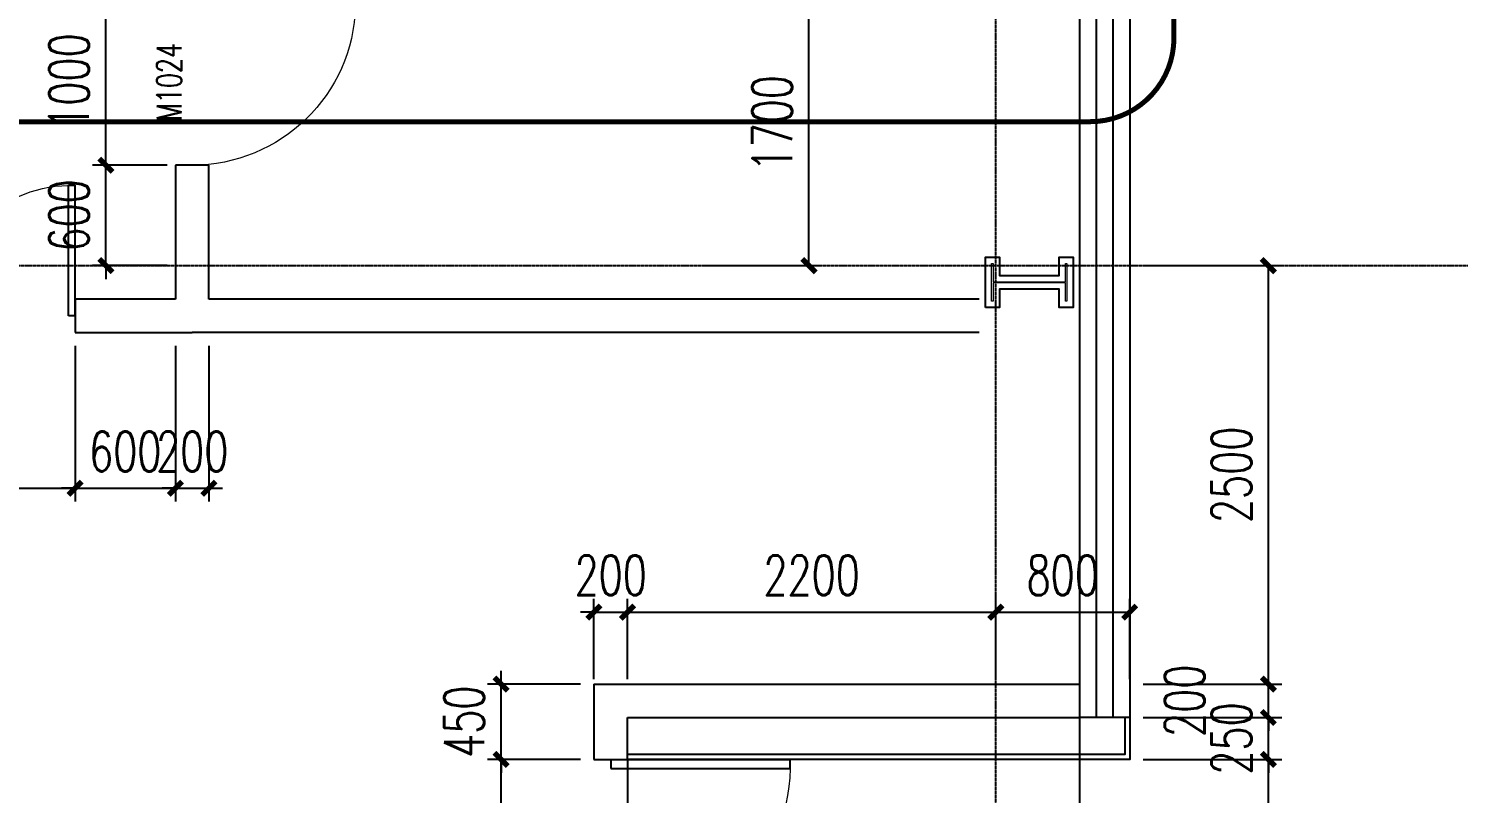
# Model space of a CAD drawing. Extents: x -954573 to 446329, y 489853 to 1226784.
# Drawn here: x -134632 to -126091, y 820567 to 825136 of the extents above; entities that cross this region are included whole.
import ezdxf

# ---------------------------------------------------------------- set-up
doc = ezdxf.new("R2010")
doc.units = 0
doc.header["$LTSCALE"] = 10
doc.header["$MEASUREMENT"] = 0
doc.linetypes.add('10平面$0$DOTE', pattern=[2.42, 2, -0.2, 0.02, -0.2])
doc.linetypes.add('10平面$1$DASH', pattern=[0.35, 0.25, -0.1])
doc.layers.get('Defpoints').update_dxf_attribs({"color": 210})
for name, color, linetype in [('10平面$0$10平面$0$WINDOW', 8, 'Continuous'), ('10平面$0$A-AXIS-DOTE', 8, '10平面$0$DOTE'), ('10平面$0$A-AXIS-DP', 8, 'Continuous'), ('10平面$0$A-CURTAIN', 8, 'Continuous'), ('10平面$0$A-HATCH-2', 8, 'Continuous'), ('10平面$0$A-WINDOW', 8, 'Continuous'), ('10平面$0$AS-COLN', 8, 'Continuous'), ('10平面$0$AS-WALL', 8, 'Continuous'), ('10平面$0$CURTWALL', 8, 'Continuous'), ('10平面$0$DIM_ELEV', 3, 'Continuous'), ('10平面$0$建-门窗编号', 8, 'Continuous'), ('A-LIN-V', 9, 'Continuous')]:
    doc.layers.add(name, color=color, linetype=linetype)
doc.layers.add('10平面$0$S-col', color=2, linetype='Continuous', lineweight=0)
doc.styles.add('10平面$0$_TCH_DIM_T3', font='SIMPLEX', dxfattribs={"width": 0.705882, "bigfont": 'GBCBIG'})
doc.styles.add('10平面$0$A-WIN-LABEL', font='SIMPLEX', dxfattribs={"bigfont": 'GBCBIG'})
doc.dimstyles.new('10平面$0$_TCH_ARCH&&80', dxfattribs={"dimtxt": 238, "dimasz": 80, "dimexe": 80, "dimexo": 80, "dimgap": 101, "dimtad": 1, "dimdec": 0, "dimzin": 0, "dimdsep": 46, "dimtxsty": '10平面$0$_TCH_DIM_T3', "dimblk": '10平面$0$_ArchTick', "dimcen": 0.09, "dimclrt": 7, "dimazin": 2, "dimtfac": 1, "dimtdec": 0, "dimtix": 1, "dimtmove": 2, "dimatfit": 3, "dimfxl": 0, "dimtolj": 1, "dimtzin": 0, "dimarcsym": 0})

# ---------------------------------------------------------------- blocks, each defined once
blk = doc.blocks.new('10平面$0$dote')
at = {"layer": '10平面$0$A-AXIS-DOTE'}
for p, q in [((91882.2, -264080), (91882.2, 36662.3)), ((76282.2, 18900), (124441.5, 18900))]:
    blk.add_line(p, q, dxfattribs=at)
blk = doc.blocks.new('10平面$0$3132')
at = {"layer": '10平面$0$DIM_ELEV', "linetype": '10平面$1$DASH', "const_width": 30}
blk.add_lwpolyline([(-137210, 833060), (-128290, 833060, -0.414214), (-127790, 832560), (-127790, 825080, -0.414214), (-128290, 824580), (-137210, 824580, -0.414214), (-137710, 825080), (-137710, 832560, -0.414214)], format="xyb", close=True, dxfattribs=at)
blk = doc.blocks.new('10平面$0$_ArchTick')
at = {"color": 0, "linetype": 'ByBlock', "const_width": 0.4}
blk.add_lwpolyline([(-0.5, -0.5), (0.5, 0.5)], dxfattribs=at)
blk = doc.blocks.new('*D3593')
at = {"layer": '10平面$0$A-AXIS-DP', "color": 0, "lineweight": -2}
for p, q in [((-130610, 825420), (-129890, 825420)), ((-129970, 823720), (-129970, 825420)), ((-130610, 823720), (-129890, 823720))]:
    blk.add_line(p, q, dxfattribs=at)
at = {"layer": 'Defpoints', "color": 0}
for p in [(-130690, 825420), (-129970, 825420), (-130690, 823720)]:
    blk.add_point(p, dxfattribs=at)
at = {"layer": '10平面$0$A-AXIS-DP', "color": 0, "lineweight": -2, "xscale": 80, "yscale": 80, "zscale": 80}
for p, rotation in [((-129970, 825420), 90), ((-129970, 823720), 270)]:
    blk.add_blockref('10平面$0$_ArchTick', p, dxfattribs=dict(at, rotation=rotation))
at = {"layer": '10平面$0$A-AXIS-DP', "color": 7, "insert": (-130190, 824570), "char_height": 238, "attachment_point": 5, "rotation": 90, "style": '10平面$0$_TCH_DIM_T3'}
blk.add_mtext('\\A1;1700', dxfattribs=at)
blk = doc.blocks.new('*D3750')
at = {"layer": '10平面$0$A-AXIS-DP', "color": 0, "lineweight": -2}
for p, q in [((-127974.2, 820770), (-127145.8, 820770)), ((-127225.8, 818570), (-127225.8, 820770)), ((-127974.2, 818570), (-127145.8, 818570))]:
    blk.add_line(p, q, dxfattribs=at)
at = {"layer": 'Defpoints', "color": 0}
for p in [(-128054.2, 820770), (-127225.8, 820770), (-128054.2, 818570)]:
    blk.add_point(p, dxfattribs=at)
at = {"layer": '10平面$0$A-AXIS-DP', "color": 0, "lineweight": -2, "xscale": 80, "yscale": 80, "zscale": 80}
for p, rotation in [((-127225.8, 820770), 90), ((-127225.8, 818570), 270)]:
    blk.add_blockref('10平面$0$_ArchTick', p, dxfattribs=dict(at, rotation=rotation))
at = {"layer": '10平面$0$A-AXIS-DP', "color": 7, "insert": (-127445.8, 819670), "char_height": 238, "attachment_point": 5, "rotation": 90, "style": '10平面$0$_TCH_DIM_T3'}
blk.add_mtext('\\A1;2200', dxfattribs=at)
blk = doc.blocks.new('*D3751')
at = {"layer": '10平面$0$A-AXIS-DP', "color": 0, "lineweight": -2}
for p, q in [((-127225.8, 821020), (-127225.8, 821100)), ((-127974.2, 821020), (-127145.8, 821020)), ((-127225.8, 820770), (-127225.8, 821020)), ((-127974.2, 820770), (-127145.8, 820770)), ((-127225.8, 820770), (-127225.8, 820690))]:
    blk.add_line(p, q, dxfattribs=at)
at = {"layer": 'Defpoints', "color": 0}
for p in [(-128054.2, 821020), (-127225.8, 821020), (-128054.2, 820770)]:
    blk.add_point(p, dxfattribs=at)
at = {"layer": '10平面$0$A-AXIS-DP', "color": 0, "lineweight": -2, "xscale": 80, "yscale": 80, "zscale": 80}
for p, rotation in [((-127225.8, 821020), 270), ((-127225.8, 820770), 90)]:
    blk.add_blockref('10平面$0$_ArchTick', p, dxfattribs=dict(at, rotation=rotation))
at = {"layer": '10平面$0$A-AXIS-DP', "color": 7, "insert": (-127445.8, 820895), "char_height": 238, "attachment_point": 5, "rotation": 90, "style": '10平面$0$_TCH_DIM_T3'}
blk.add_mtext('\\A1;250', dxfattribs=at)
blk = doc.blocks.new('*D3752')
at = {"layer": '10平面$0$A-AXIS-DP', "color": 0, "lineweight": -2}
for p, q in [((-127225.8, 821220), (-127225.8, 821300)), ((-127974.2, 821220), (-127145.8, 821220)), ((-127225.8, 821020), (-127225.8, 821220)), ((-127974.2, 821020), (-127145.8, 821020)), ((-127225.8, 821020), (-127225.8, 820940))]:
    blk.add_line(p, q, dxfattribs=at)
at = {"layer": 'Defpoints', "color": 0}
for p in [(-128054.2, 821220), (-127225.8, 821220), (-128054.2, 821020)]:
    blk.add_point(p, dxfattribs=at)
at = {"layer": '10平面$0$A-AXIS-DP', "color": 0, "lineweight": -2, "xscale": 80, "yscale": 80, "zscale": 80}
for p, rotation in [((-127225.8, 821220), 270), ((-127225.8, 821020), 90)]:
    blk.add_blockref('10平面$0$_ArchTick', p, dxfattribs=dict(at, rotation=rotation))
at = {"layer": '10平面$0$A-AXIS-DP', "color": 7, "insert": (-127725.8, 821120), "char_height": 238, "attachment_point": 5, "rotation": 90, "style": '10平面$0$_TCH_DIM_T3'}
blk.add_mtext('\\A1;200', dxfattribs=at)
blk = doc.blocks.new('*D3753')
at = {"layer": '10平面$0$A-AXIS-DP', "color": 0, "lineweight": -2}
for p, q in [((-127974.2, 823720), (-127145.8, 823720)), ((-127225.8, 821220), (-127225.8, 823720)), ((-127974.2, 821220), (-127145.8, 821220))]:
    blk.add_line(p, q, dxfattribs=at)
at = {"layer": 'Defpoints', "color": 0}
for p in [(-128054.2, 823720), (-127225.8, 823720), (-128054.2, 821220)]:
    blk.add_point(p, dxfattribs=at)
at = {"layer": '10平面$0$A-AXIS-DP', "color": 0, "lineweight": -2, "xscale": 80, "yscale": 80, "zscale": 80}
for p, rotation in [((-127225.8, 823720), 90), ((-127225.8, 821220), 270)]:
    blk.add_blockref('10平面$0$_ArchTick', p, dxfattribs=dict(at, rotation=rotation))
at = {"layer": '10平面$0$A-AXIS-DP', "color": 7, "insert": (-127445.8, 822470), "char_height": 238, "attachment_point": 5, "rotation": 90, "style": '10平面$0$_TCH_DIM_T3'}
blk.add_mtext('\\A1;2500', dxfattribs=at)
blk = doc.blocks.new('*D3950')
at = {"layer": '10平面$0$A-AXIS-DP', "color": 0, "lineweight": -2}
for p, q in [((-134170, 824320), (-134170, 824400)), ((-133804.2, 824320), (-134250, 824320)), ((-134170, 823720), (-134170, 824320)), ((-133804.2, 823720), (-134250, 823720)), ((-134170, 823720), (-134170, 823640))]:
    blk.add_line(p, q, dxfattribs=at)
at = {"layer": 'Defpoints', "color": 0}
for p in [(-134170, 824320), (-133724.2, 824320), (-133724.2, 823720)]:
    blk.add_point(p, dxfattribs=at)
at = {"layer": '10平面$0$A-AXIS-DP', "color": 0, "lineweight": -2, "xscale": 80, "yscale": 80, "zscale": 80}
for p, rotation in [((-134170, 824320), 270), ((-134170, 823720), 90)]:
    blk.add_blockref('10平面$0$_ArchTick', p, dxfattribs=dict(at, rotation=rotation))
at = {"layer": '10平面$0$A-AXIS-DP', "color": 7, "insert": (-134390, 824020), "char_height": 238, "attachment_point": 5, "rotation": 90, "style": '10平面$0$_TCH_DIM_T3'}
blk.add_mtext('\\A1;600', dxfattribs=at)
blk = doc.blocks.new('*D3951')
at = {"layer": '10平面$0$A-AXIS-DP', "color": 0, "lineweight": -2}
for p, q in [((-133804.2, 825320), (-134250, 825320)), ((-134170, 824320), (-134170, 825320)), ((-133804.2, 824320), (-134250, 824320))]:
    blk.add_line(p, q, dxfattribs=at)
at = {"layer": 'Defpoints', "color": 0}
for p in [(-134170, 825320), (-133724.2, 825320), (-133724.2, 824320)]:
    blk.add_point(p, dxfattribs=at)
at = {"layer": '10平面$0$A-AXIS-DP', "color": 0, "lineweight": -2, "xscale": 80, "yscale": 80, "zscale": 80}
for p, rotation in [((-134170, 825320), 90), ((-134170, 824320), 270)]:
    blk.add_blockref('10平面$0$_ArchTick', p, dxfattribs=dict(at, rotation=rotation))
at = {"layer": '10平面$0$A-AXIS-DP', "color": 7, "insert": (-134390, 824820), "char_height": 238, "attachment_point": 5, "rotation": 90, "style": '10平面$0$_TCH_DIM_T3'}
blk.add_mtext('\\A1;1000', dxfattribs=at)
blk = doc.blocks.new('*D3955')
at = {"layer": '10平面$0$A-AXIS-DP', "color": 0, "lineweight": -2}
for p, q in [((-135954.2, 823240), (-135954.2, 822310)), ((-134354.2, 823240), (-134354.2, 822310)), ((-135954.2, 822390), (-134354.2, 822390))]:
    blk.add_line(p, q, dxfattribs=at)
at = {"layer": 'Defpoints', "color": 0}
for p in [(-135954.2, 823320), (-134354.2, 823320), (-134354.2, 822390)]:
    blk.add_point(p, dxfattribs=at)
at = {"layer": '10平面$0$A-AXIS-DP', "color": 0, "lineweight": -2, "xscale": 80, "yscale": 80, "zscale": 80, "rotation": 180}
blk.add_blockref('10平面$0$_ArchTick', (-135954.2, 822390), dxfattribs=at)
at = {"layer": '10平面$0$A-AXIS-DP', "color": 0, "lineweight": -2, "xscale": 80, "yscale": 80, "zscale": 80}
blk.add_blockref('10平面$0$_ArchTick', (-134354.2, 822390), dxfattribs=at)
at = {"layer": '10平面$0$A-AXIS-DP', "color": 7, "insert": (-135154.2, 822610), "char_height": 238, "attachment_point": 5, "style": '10平面$0$_TCH_DIM_T3'}
blk.add_mtext('\\A1;1600', dxfattribs=at)
blk = doc.blocks.new('*D3956')
at = {"layer": '10平面$0$A-AXIS-DP', "color": 0, "lineweight": -2}
for p, q in [((-134354.2, 823240), (-134354.2, 822310)), ((-133754.2, 823240), (-133754.2, 822310)), ((-134354.2, 822390), (-134434.2, 822390)), ((-134354.2, 822390), (-133754.2, 822390)), ((-133754.2, 822390), (-133674.2, 822390))]:
    blk.add_line(p, q, dxfattribs=at)
at = {"layer": 'Defpoints', "color": 0}
for p in [(-134354.2, 823320), (-133754.2, 823320), (-133754.2, 822390)]:
    blk.add_point(p, dxfattribs=at)
at = {"layer": '10平面$0$A-AXIS-DP', "color": 0, "lineweight": -2, "xscale": 80, "yscale": 80, "zscale": 80}
blk.add_blockref('10平面$0$_ArchTick', (-134354.2, 822390), dxfattribs=at)
at = {"layer": '10平面$0$A-AXIS-DP', "color": 0, "lineweight": -2, "xscale": 80, "yscale": 80, "zscale": 80, "rotation": 180}
blk.add_blockref('10平面$0$_ArchTick', (-133754.2, 822390), dxfattribs=at)
at = {"layer": '10平面$0$A-AXIS-DP', "color": 7, "insert": (-134054.2, 822610), "char_height": 238, "attachment_point": 5, "style": '10平面$0$_TCH_DIM_T3'}
blk.add_mtext('\\A1;600', dxfattribs=at)
blk = doc.blocks.new('*D3957')
at = {"layer": '10平面$0$A-AXIS-DP', "color": 0, "lineweight": -2}
for p, q in [((-133754.2, 823240), (-133754.2, 822310)), ((-133554.2, 823240), (-133554.2, 822310)), ((-133754.2, 822390), (-133834.2, 822390)), ((-133754.2, 822390), (-133554.2, 822390)), ((-133554.2, 822390), (-133474.2, 822390))]:
    blk.add_line(p, q, dxfattribs=at)
at = {"layer": 'Defpoints', "color": 0}
for p in [(-133754.2, 823320), (-133554.2, 823320), (-133554.2, 822390)]:
    blk.add_point(p, dxfattribs=at)
at = {"layer": '10平面$0$A-AXIS-DP', "color": 0, "lineweight": -2, "xscale": 80, "yscale": 80, "zscale": 80}
blk.add_blockref('10平面$0$_ArchTick', (-133754.2, 822390), dxfattribs=at)
at = {"layer": '10平面$0$A-AXIS-DP', "color": 0, "lineweight": -2, "xscale": 80, "yscale": 80, "zscale": 80, "rotation": 180}
blk.add_blockref('10平面$0$_ArchTick', (-133554.2, 822390), dxfattribs=at)
at = {"layer": '10平面$0$A-AXIS-DP', "color": 7, "insert": (-133654.2, 822610), "char_height": 238, "attachment_point": 5, "style": '10平面$0$_TCH_DIM_T3'}
blk.add_mtext('\\A1;200', dxfattribs=at)
blk = doc.blocks.new('*D4209')
at = {"layer": '10平面$0$A-AXIS-DP', "color": 0, "lineweight": -2}
for p, q in [((-131334.2, 820770), (-131889.7, 820770)), ((-131809.7, 818570), (-131809.7, 820770)), ((-131334.2, 818570), (-131889.7, 818570))]:
    blk.add_line(p, q, dxfattribs=at)
at = {"layer": 'Defpoints', "color": 0}
for p in [(-131809.7, 820770), (-131254.2, 820770), (-131254.2, 818570)]:
    blk.add_point(p, dxfattribs=at)
at = {"layer": '10平面$0$A-AXIS-DP', "color": 0, "lineweight": -2, "xscale": 80, "yscale": 80, "zscale": 80}
for p, rotation in [((-131809.7, 820770), 90), ((-131809.7, 818570), 270)]:
    blk.add_blockref('10平面$0$_ArchTick', p, dxfattribs=dict(at, rotation=rotation))
at = {"layer": '10平面$0$A-AXIS-DP', "color": 7, "insert": (-132029.7, 819670), "char_height": 238, "attachment_point": 5, "rotation": 90, "style": '10平面$0$_TCH_DIM_T3'}
blk.add_mtext('\\A1;2200', dxfattribs=at)
blk = doc.blocks.new('*D4210')
at = {"layer": '10平面$0$A-AXIS-DP', "color": 0, "lineweight": -2}
for p, q in [((-131809.7, 821220), (-131809.7, 821300)), ((-131334.2, 821220), (-131889.7, 821220)), ((-131809.7, 820770), (-131809.7, 821220)), ((-131334.2, 820770), (-131889.7, 820770)), ((-131809.7, 820770), (-131809.7, 820690))]:
    blk.add_line(p, q, dxfattribs=at)
at = {"layer": 'Defpoints', "color": 0}
for p in [(-131809.7, 821220), (-131254.2, 821220), (-131254.2, 820770)]:
    blk.add_point(p, dxfattribs=at)
at = {"layer": '10平面$0$A-AXIS-DP', "color": 0, "lineweight": -2, "xscale": 80, "yscale": 80, "zscale": 80}
for p, rotation in [((-131809.7, 821220), 270), ((-131809.7, 820770), 90)]:
    blk.add_blockref('10平面$0$_ArchTick', p, dxfattribs=dict(at, rotation=rotation))
at = {"layer": '10平面$0$A-AXIS-DP', "color": 7, "insert": (-132029.7, 820995), "char_height": 238, "attachment_point": 5, "rotation": 90, "style": '10平面$0$_TCH_DIM_T3'}
blk.add_mtext('\\A1;450', dxfattribs=at)
blk = doc.blocks.new('*D4211')
at = {"layer": '10平面$0$A-AXIS-DP', "color": 0, "lineweight": -2}
for p, q in [((-128854.2, 821250), (-128854.2, 821730)), ((-128054.2, 821250), (-128054.2, 821730)), ((-128854.2, 821650), (-128054.2, 821650))]:
    blk.add_line(p, q, dxfattribs=at)
at = {"layer": 'Defpoints', "color": 0}
for p in [(-128054.2, 821650), (-128854.2, 821170), (-128054.2, 821170)]:
    blk.add_point(p, dxfattribs=at)
at = {"layer": '10平面$0$A-AXIS-DP', "color": 0, "lineweight": -2, "xscale": 80, "yscale": 80, "zscale": 80, "rotation": 180}
blk.add_blockref('10平面$0$_ArchTick', (-128854.2, 821650), dxfattribs=at)
at = {"layer": '10平面$0$A-AXIS-DP', "color": 0, "lineweight": -2, "xscale": 80, "yscale": 80, "zscale": 80}
blk.add_blockref('10平面$0$_ArchTick', (-128054.2, 821650), dxfattribs=at)
at = {"layer": '10平面$0$A-AXIS-DP', "color": 7, "insert": (-128454.2, 821870), "char_height": 238, "attachment_point": 5, "style": '10平面$0$_TCH_DIM_T3'}
blk.add_mtext('\\A1;800', dxfattribs=at)
blk = doc.blocks.new('*D4212')
at = {"layer": '10平面$0$A-AXIS-DP', "color": 0, "lineweight": -2}
for p, q in [((-131054.2, 821250), (-131054.2, 821730)), ((-128854.2, 821250), (-128854.2, 821730)), ((-131054.2, 821650), (-128854.2, 821650))]:
    blk.add_line(p, q, dxfattribs=at)
at = {"layer": 'Defpoints', "color": 0}
for p in [(-128854.2, 821650), (-131054.2, 821170), (-128854.2, 821170)]:
    blk.add_point(p, dxfattribs=at)
at = {"layer": '10平面$0$A-AXIS-DP', "color": 0, "lineweight": -2, "xscale": 80, "yscale": 80, "zscale": 80, "rotation": 180}
blk.add_blockref('10平面$0$_ArchTick', (-131054.2, 821650), dxfattribs=at)
at = {"layer": '10平面$0$A-AXIS-DP', "color": 0, "lineweight": -2, "xscale": 80, "yscale": 80, "zscale": 80}
blk.add_blockref('10平面$0$_ArchTick', (-128854.2, 821650), dxfattribs=at)
at = {"layer": '10平面$0$A-AXIS-DP', "color": 7, "insert": (-129954.2, 821870), "char_height": 238, "attachment_point": 5, "style": '10平面$0$_TCH_DIM_T3'}
blk.add_mtext('\\A1;2200', dxfattribs=at)
blk = doc.blocks.new('*D4213')
at = {"layer": '10平面$0$A-AXIS-DP', "color": 0, "lineweight": -2}
for p, q in [((-131254.2, 821250), (-131254.2, 821730)), ((-131054.2, 821250), (-131054.2, 821730)), ((-131254.2, 821650), (-131334.2, 821650)), ((-131254.2, 821650), (-131054.2, 821650)), ((-131054.2, 821650), (-130974.2, 821650))]:
    blk.add_line(p, q, dxfattribs=at)
at = {"layer": 'Defpoints', "color": 0}
for p in [(-131054.2, 821650), (-131254.2, 821170), (-131054.2, 821170)]:
    blk.add_point(p, dxfattribs=at)
at = {"layer": '10平面$0$A-AXIS-DP', "color": 0, "lineweight": -2, "xscale": 80, "yscale": 80, "zscale": 80}
blk.add_blockref('10平面$0$_ArchTick', (-131254.2, 821650), dxfattribs=at)
at = {"layer": '10平面$0$A-AXIS-DP', "color": 0, "lineweight": -2, "xscale": 80, "yscale": 80, "zscale": 80, "rotation": 180}
blk.add_blockref('10平面$0$_ArchTick', (-131054.2, 821650), dxfattribs=at)
at = {"layer": '10平面$0$A-AXIS-DP', "color": 7, "insert": (-131154.2, 821870), "char_height": 238, "attachment_point": 5, "style": '10平面$0$_TCH_DIM_T3'}
blk.add_mtext('\\A1;200', dxfattribs=at)
blk = doc.blocks.new('10平面$0$$DorLib2D$00000002')
for p, q in [((-0.5, 0), (-0.5, 0.4875)), ((-0.475, 0.4875), (-0.5, 0.4875)), ((-0.475, 0), (-0.475, 0.4875)), ((0.475, 0), (0.475, 0.4875)), ((0.475, 0.4875), (0.5, 0.4875)), ((0.5, 0), (0.5, 0.4875)), ((-0.5, 0), (-0.475, 0)), ((0.5, 0), (0.475, 0))]:
    blk.add_line(p, q)
at = {"lineweight": 13}
for centre, start, end in [((-0.4875, 0), 0, 88.5307), ((0.4875, 0), 91.4693, 180)]:
    blk.add_arc(centre, 0.4875, start, end, dxfattribs=at)
blk = doc.blocks.new('10平面$0$$DorLib2D$00000001')
for p, q in [((0.45, 0.975), (0.5, 0.975)), ((0.45, 0), (0.45, 0.975)), ((0.5, 0), (0.5, 0.975)), ((0.5, 0), (0.45, 0))]:
    blk.add_line(p, q)
at = {"lineweight": 13}
blk.add_arc((0.475, 0), 0.975, 91.46928, 180, dxfattribs=at)
blk = doc.blocks.new('10平面$0$10平面$0$$DorLib2D$00000002')
for p, q in [((-0.5, 0), (-0.5, 0.4875)), ((-0.475, 0.4875), (-0.5, 0.4875)), ((-0.475, 0), (-0.475, 0.4875)), ((0.475, 0), (0.475, 0.4875)), ((0.475, 0.4875), (0.5, 0.4875)), ((0.5, 0), (0.5, 0.4875)), ((-0.5, 0), (-0.475, 0)), ((0.5, 0), (0.475, 0))]:
    blk.add_line(p, q)
at = {"lineweight": 13}
for centre, start, end in [((-0.4875, 0), 0, 88.5307), ((0.4875, 0), 91.4693, 180)]:
    blk.add_arc(centre, 0.4875, start, end, dxfattribs=at)
blk = doc.blocks.new('10平面$0$_FZH')
at = {"layer": '10平面$0$A-HATCH-2'}
blk.add_lwpolyline([(-0.437, -0.25), (-0.437, 0.25), (-0.297, 0.25), (-0.297, 0.067), (0.298, 0.067), (0.298, 0.25), (0.438, 0.25), (0.438, -0.25), (0.298, -0.25), (0.298, -0.068), (-0.297, -0.068), (-0.297, -0.25)], close=True, dxfattribs=at)
at = {"layer": '10平面$0$S-col'}
blk.add_lwpolyline([(-0.375, -0.188), (-0.375, 0.187), (-0.36, 0.187), (-0.36, 0.005), (0.36, 0.005), (0.36, 0.187), (0.375, 0.187), (0.375, -0.188), (0.36, -0.188), (0.36, -0.005), (-0.36, -0.005), (-0.36, -0.188)], close=True, dxfattribs=at)
blk = doc.blocks.new('10平面')
at = {"layer": '10平面$0$10平面$0$WINDOW'}
blk.add_line((-131054.2, 820770), (-131054.2, 818570), dxfattribs=at)
at = {"layer": '10平面$0$A-CURTAIN'}
for points in [[(-128054.2, 821020), (-128054.2, 820770), (-131054.2, 820770)], [(-128084.2, 821020), (-128084.2, 820800), (-131054.2, 820800)]]:
    blk.add_lwpolyline(points, dxfattribs=at)
at = {"layer": '10平面$0$A-WINDOW', "linetype": '10平面$1$DASH'}
blk.add_lwpolyline([(-143954.2, 832220), (-128354.2, 832220), (-128354.2, 815320), (-143954.2, 815320)], close=True, dxfattribs=at)
at = {"layer": '10平面$0$AS-WALL'}
for p, q in [((-133554.2, 824320), (-133754.2, 824320)), ((-133754.2, 824320), (-133754.2, 823520)), ((-133554.2, 823520), (-133554.2, 824320)), ((-133754.2, 823520), (-134354.2, 823520)), ((-134354.2, 823520), (-134354.2, 823320)), ((-128954.2, 823520), (-133554.2, 823520)), ((-134354.2, 823320), (-133654.2, 823320)), ((-128954.2, 823320), (-133654.2, 823320)), ((-131254.2, 821220), (-128354.2, 821220)), ((-131254.2, 821220), (-131254.2, 820770)), ((-131054.2, 821020), (-128354.2, 821020)), ((-131054.2, 820770), (-131054.2, 821020)), ((-131254.2, 820770), (-131054.2, 820770))]:
    blk.add_line(p, q, dxfattribs=at)
at = {"layer": '10平面$0$CURTWALL'}
for p, q in [((-128354.2, 832070), (-128354.2, 823420)), ((-128254.2, 832070), (-128254.2, 823420)), ((-128154.2, 832070), (-128154.2, 823420)), ((-128054.2, 832070), (-128054.2, 823420)), ((-128354.2, 823420), (-128354.2, 821120)), ((-128254.2, 823420), (-128254.2, 821120)), ((-128154.2, 823420), (-128154.2, 821120)), ((-128054.2, 823420), (-128054.2, 821120)), ((-128354.2, 821120), (-128354.2, 821020)), ((-128254.2, 821120), (-128254.2, 821020)), ((-128154.2, 821120), (-128154.2, 821020)), ((-128054.2, 821120), (-128054.2, 821020)), ((-128054.2, 821020), (-128354.2, 821020))]:
    blk.add_line(p, q, dxfattribs=at)
at = {"layer": '10平面$0$10平面$0$WINDOW', "xscale": -2200, "yscale": 2200, "zscale": 199.9999999999999, "rotation": 270.0000000014834}
blk.add_blockref('10平面$0$10平面$0$$DorLib2D$00000002', (-131154.2, 819670), dxfattribs=at)
at = {"layer": '10平面$0$A-AXIS-DP'}
blk.add_blockref('10平面$0$3132', (0, 0), dxfattribs=at)
at = {"layer": '10平面$0$A-WINDOW'}
ref = blk.add_blockref('10平面$0$$DorLib2D$00000001', (-133654.2, 824820), dxfattribs=dict(at, xscale=-1000, yscale=1000, zscale=200, rotation=269.99999999855))
ref.add_attrib('A', 'M1024', (-133717.3, 824582.5), dxfattribs={"layer": '10平面$0$建-门窗编号', "height": 148.75, "rotation": 90, "style": '10平面$0$A-WIN-LABEL', "width": 0.705882})
ref = blk.add_blockref('10平面$0$$DorLib2D$00000002', (-135154.2, 823420), dxfattribs=dict(at, xscale=1600, yscale=-1600, zscale=200, rotation=180.0000000013438))
ref.add_attrib('A', 'M1624', (-135391.7, 823108.1), dxfattribs={"layer": '10平面$0$建-门窗编号', "height": 148.75, "style": '10平面$0$A-WIN-LABEL', "width": 0.705882})
at = {"layer": '10平面$0$AS-COLN', "xscale": 600.0000000001455, "yscale": 600.0000000001455, "zscale": 600.0000000001455}
blk.add_blockref('10平面$0$_FZH', (-128654.2, 823620), dxfattribs=at)
at = {"layer": '10平面$0$AS-WALL'}
blk.add_blockref('10平面$0$dote', (-220736.4, 804820), dxfattribs=at)
at = {"layer": '10平面$0$A-AXIS-DP'}
for p1, p2, distance, picture, middle in [((-130690, 823720), (-130690, 825420), -720, '*D3593', (-130190, 824570)), ((-133724.2, 824320), (-133724.2, 825320), 445.8, '*D3951', (-134390, 824820)), ((-133724.2, 823720), (-133724.2, 824320), 445.8, '*D3950', (-134390, 824020)), ((-128054.2, 821220), (-128054.2, 823720), -828.4, '*D3753', (-127445.8, 822470)), ((-135954.2, 823320), (-134354.2, 823320), -930, '*D3955', (-135154.2, 822610)), ((-134354.2, 823320), (-133754.2, 823320), -930, '*D3956', (-134054.2, 822610)), ((-133754.2, 823320), (-133554.2, 823320), -930, '*D3957', (-133654.2, 822610)), ((-131254.2, 821170), (-131054.2, 821170), 480, '*D4213', (-131154.2, 821870)), ((-131054.2, 821170), (-128854.2, 821170), 480, '*D4212', (-129954.2, 821870)), ((-128854.2, 821170), (-128054.2, 821170), 480, '*D4211', (-128454.2, 821870)), ((-131254.2, 820770), (-131254.2, 821220), 555.5, '*D4210', (-132029.7, 820995)), ((-128054.2, 820770), (-128054.2, 821020), -828.4, '*D3751', (-127445.8, 820895)), ((-131254.2, 818570), (-131254.2, 820770), 555.5, '*D4209', (-132029.7, 819670)), ((-128054.2, 818570), (-128054.2, 820770), -828.4, '*D3750', (-127445.8, 819670))]:
    dim = blk.add_aligned_dim(p1=p1, p2=p2, distance=distance, dimstyle='10平面$0$_TCH_ARCH&&80', dxfattribs=at)
    dim.commit()
    dim.dimension.update_dxf_attribs({"geometry": picture, "text_midpoint": middle})
dim = blk.add_linear_dim(base=(-127225.8, 821220), p1=(-128054.2, 821020), p2=(-128054.2, 821220), angle=90, dimstyle='10平面$0$_TCH_ARCH&&80', dxfattribs=at)
dim.commit()
dim.dimension.update_dxf_attribs({"geometry": '*D3752', "text_midpoint": (-127725.8, 821120), "dimtype": 129})

msp = doc.modelspace()

# ---------------------------------------------------------------- block references
at = {"layer": 'A-LIN-V'}
msp.add_blockref('10平面', (0, 0), dxfattribs=at)

doc.saveas('drawing.dxf')
